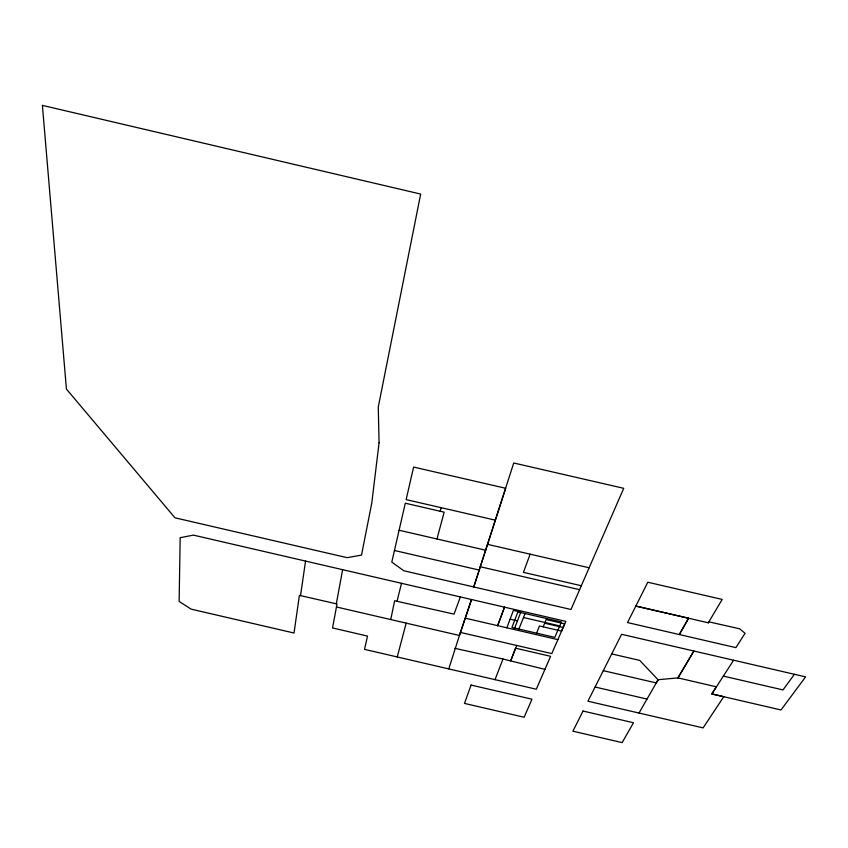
<?xml version="1.0" encoding="UTF-8"?>
<svg xmlns="http://www.w3.org/2000/svg" width="848" height="848" viewBox="0 0 848 848"><rect width="100%" height="100%" fill="white"/><g stroke="black" fill="none" stroke-linecap="round" stroke-linejoin="round"><path stroke-width="1.27" d="M516.708 645.434L510.697 660.91L515.552 648.201L550.617 656.32L536.307 689.223L364.534 649.367L367.523 636.085L332.543 627.944L337.006 603.977L300.531 595.625L305.545 561.09M336.317 603.818L342.624 569.665M390.737 619.549L394.649 600.755L454.03 614.132L460.369 596.939L565.817 621.372L551.804 653.596L460.4 632.417L448.772 668.902M397.034 601.306L401.496 583.307M397.246 656.946L406.181 623.121M473.799 586.964L513.74 462.997L623.715 488.31L570.99 609.489L403.796 570.757L391.797 562.097L405.302 503.203L440.165 511.249L441.119 507.676M436.953 538.968L444.172 512.16L440.165 511.249M473.725 586.975L505.684 488.278L413.612 467.068L406.139 499.61L495.391 520.174M460.4 632.417L471.509 599.515L459.468 635.481L336.444 606.977M530.138 554.179L523.407 572.358L581.336 585.735M497.596 625.676L504.496 607.168M497.67 625.665L504.571 607.157M506.839 627.817L513.411 610.359L520.831 612.086L514.121 629.502M495.02 679.651L502.981 659.013L544.967 669.369M518.902 629.057L525.071 613.549M536.551 633.149L539.498 625.983L561.556 631.092L564.726 623.863L546.197 619.57L543.176 626.831M611.726 653.925L639.763 660.412L658.037 679.725L677.965 677.902L716.433 686.816L711.811 693.929L781.008 709.967L805.6 676.874L621.595 634.304L587.94 701.211L703.098 727.891L723.768 696.706L711.811 693.929L733.626 660.21M688.555 618.256L679.28 634.569L688.64 618.256L635.83 606.066L627.52 622.57L735.894 647.639L745.063 633.286L739.636 628.792L708.96 621.87L708.377 622.814L635.83 606.066L647.798 582.237L722.178 599.419L708.292 622.824M658.037 679.725L656.235 682.916L603.288 670.662M639.01 713.03L658.122 679.725M677.891 677.912L693.887 651.031L677.965 677.902M794.396 674.287L783.011 689.922L723.344 676.1M454.814 648.307L502.981 659.013M300.531 595.625L299.386 595.37L294.033 633.021L191.139 609.15L179.14 601.444L180.179 537.706L193.355 535.109L460.369 596.939M487.473 544.331L589.127 567.778M399.101 530.244L485.671 550.214M480.275 566.74L579.587 589.678M394.458 550.49L479.258 570.079M523.492 617.514L559.765 625.909M544.681 623.216L563.136 627.488M510.093 619.167L517.439 620.874M465.266 618.16L557.889 639.646M595.063 687.018L646.971 699.049M379.067 442.847L371.774 503.097L361.513 555.111L347.118 557.666L174.985 517.81L66.42 389.073L42.4 105.385L420.672 194.065L378.272 406.998L379.067 442.847M471.075 685.067L464.471 703.405L524.117 717.249L531.982 699.197L471.075 685.067M517.895 611.885L511.948 627.446L554.793 637.378L561.471 621.976L517.895 611.885M583.032 711.037L572.898 731.188L622.146 742.615L633.498 722.75L583.032 711.037"/></g></svg>
